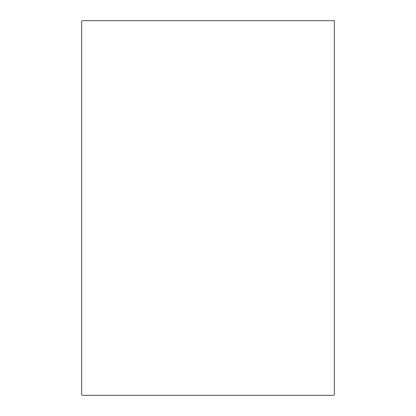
<?xml version="1.0" encoding="UTF-8"?>
<svg xmlns="http://www.w3.org/2000/svg" width="416" height="416" viewBox="0 0 416 416"><rect width="100%" height="100%" fill="white"/><g stroke="black" fill="none" stroke-linecap="round" stroke-linejoin="round"><path stroke-width="0.62" d="M334.204 20.8L81.796 20.8L81.796 395.2L334.204 395.2L334.204 20.8"/></g></svg>
